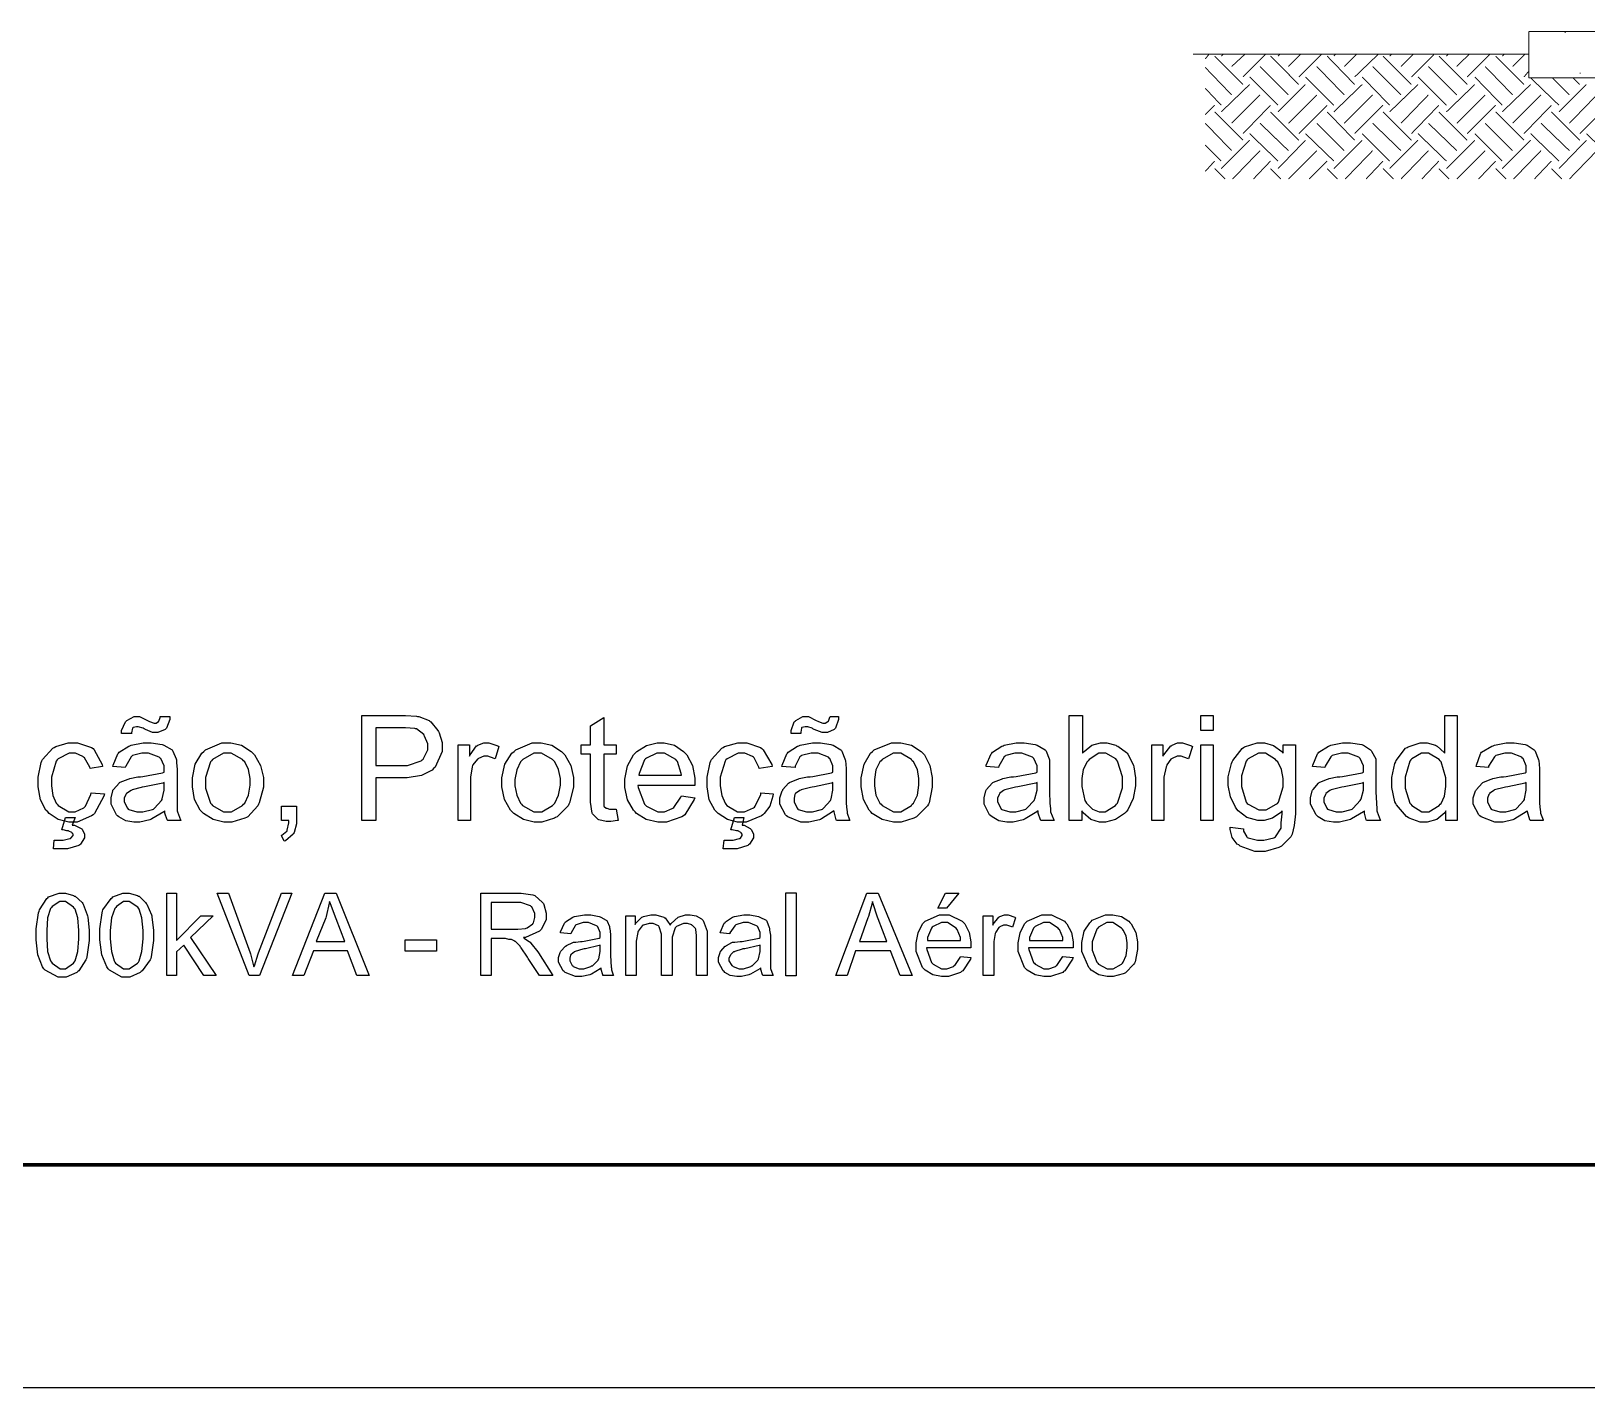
# Model space of a CAD drawing. Header units: metres. Extents: x -593 to 248, y 430 to 1024.
# Drawn here: x -365.3 to -295.5, y 429.6 to 490.4 of the extents above; entities that cross this region are included whole.
import ezdxf

# ---------------------------------------------------------------- set-up
doc = ezdxf.new("R2010")
doc.units = ezdxf.units.M
doc.header["$MEASUREMENT"] = 0
doc.layers.add('C00-00-00-BLACK', color=7, linetype='Continuous')
doc.layers.add('C95-49-00', color=34, linetype='Continuous')

msp = doc.modelspace()

# ---------------------------------------------------------------- linework, layer by layer
at = {"lineweight": 100}
msp.add_line((238.297, 439.566), (-572.703, 439.566), dxfattribs=at)
msp.add_line((248.297, 429.566), (-592.703, 429.566))
at = {"layer": 'C00-00-00-BLACK', "const_width": 0.0423}
for points in [[(-298.145, 490.394), (-285.678, 490.394)], [(-298.145, 490.394), (-298.145, 488.317)], [(-296.534, 490.352), (-296.491, 490.352)], [(-313.203, 489.379), (-298.145, 489.379)], [(-298.145, 488.317), (-285.678, 488.317)], [(-295.856, 488.528), (-295.813, 488.528)]]:
    msp.add_lwpolyline(points, dxfattribs=at)
at = {"layer": 'C00-00-00-BLACK'}
for points in [[(-361.236, 458.916), (-361.236, 459.055), (-361.055, 459.437), (-361.024, 459.469), (-360.992, 459.501), (-360.667, 459.681), (-360.558, 459.681), (-360.42, 459.681), (-360.07, 459.501), (-360.005, 459.469), (-359.974, 459.459), (-359.775, 459.382), (-359.709, 459.382), (-359.677, 459.382), (-359.582, 459.448), (-359.582, 459.469), (-359.562, 459.469), (-359.497, 459.629), (-359.497, 459.681), (-359.074, 459.681), (-359.074, 459.543), (-359.212, 459.159), (-359.243, 459.127), (-359.275, 459.095), (-359.601, 458.958), (-359.709, 458.958), (-359.837, 458.958), (-360.165, 459.095), (-360.217, 459.127), (-360.26, 459.149), (-360.483, 459.213), (-360.558, 459.213), (-360.558, 459.213), (-360.718, 459.181), (-360.727, 459.17), (-360.738, 459.149), (-360.781, 458.948), (-360.77, 458.916), (-361.236, 458.916)], [(-350.464, 455.016), (-350.464, 459.722), (-348.68, 459.722), (-348.501, 459.722), (-348.004, 459.692), (-347.961, 459.681), (-347.909, 459.671), (-347.443, 459.491), (-347.412, 459.469), (-347.369, 459.437), (-347.049, 459.054), (-347.027, 459), (-346.995, 458.948), (-346.857, 458.511), (-346.857, 458.365), (-346.857, 458.111), (-347.176, 457.411), (-347.239, 457.347), (-347.304, 457.274), (-347.782, 457.024), (-348.426, 456.924), (-348.639, 456.924), (-349.827, 456.924), (-349.827, 455.016), (-350.464, 455.016)], [(-339.055, 455.526), (-338.971, 455.016), (-339.003, 455.007), (-339.296, 454.974), (-339.394, 454.974), (-339.511, 454.974), (-339.839, 455.048), (-339.86, 455.058), (-339.891, 455.08), (-340.105, 455.292), (-340.116, 455.313), (-340.127, 455.346), (-340.201, 455.831), (-340.201, 455.992), (-340.201, 457.985), (-340.624, 457.985), (-340.624, 458.408), (-340.201, 458.408), (-340.201, 459.254), (-339.606, 459.638), (-339.606, 458.408), (-339.055, 458.408), (-339.055, 457.985), (-339.606, 457.985), (-339.606, 455.992), (-339.606, 455.908), (-339.606, 455.718), (-339.606, 455.653), (-339.596, 455.643), (-339.51, 455.569), (-339.479, 455.569), (-339.47, 455.559), (-339.35, 455.526), (-339.31, 455.526), (-339.247, 455.526), (-339.103, 455.526), (-339.055, 455.526)], [(-331.208, 458.916), (-331.208, 459.055), (-331.071, 459.437), (-331.039, 459.469), (-331.007, 459.501), (-330.682, 459.681), (-330.573, 459.681), (-330.435, 459.681), (-330.087, 459.501), (-330.022, 459.469), (-329.99, 459.459), (-329.792, 459.382), (-329.724, 459.382), (-329.683, 459.382), (-329.566, 459.459), (-329.555, 459.469), (-329.534, 459.469), (-329.48, 459.649), (-329.469, 459.681), (-329.089, 459.681), (-329.089, 459.543), (-329.227, 459.159), (-329.259, 459.127), (-329.29, 459.095), (-329.584, 458.958), (-329.682, 458.958), (-329.821, 458.958), (-330.182, 459.095), (-330.234, 459.127), (-330.266, 459.149), (-330.464, 459.213), (-330.53, 459.213), (-330.584, 459.213), (-330.733, 459.181), (-330.743, 459.17), (-330.754, 459.149), (-330.784, 458.975), (-330.784, 458.916), (-331.208, 458.916)], [(-318.187, 455.016), (-318.741, 455.016), (-318.741, 459.722), (-318.146, 459.722), (-318.146, 458.027), (-318.083, 458.113), (-317.728, 458.387), (-317.344, 458.492), (-317.214, 458.492), (-317.066, 458.492), (-316.662, 458.387), (-316.619, 458.365), (-316.567, 458.344), (-316.185, 458.059), (-316.153, 458.027), (-316.122, 457.986), (-315.879, 457.53), (-315.857, 457.476), (-315.847, 457.424), (-315.772, 456.922), (-315.772, 456.754), (-315.772, 456.565), (-315.874, 455.999), (-316.123, 455.485), (-316.196, 455.399), (-316.27, 455.325), (-316.678, 455.054), (-317.113, 454.931), (-317.256, 454.931), (-317.385, 454.931), (-317.77, 455.059), (-318.124, 455.357), (-318.187, 455.442), (-318.187, 455.016)], [(-312.846, 459.043), (-312.846, 459.722), (-312.295, 459.722), (-312.295, 459.043), (-312.846, 459.043)], [(-301.86, 455.016), (-301.86, 455.442), (-301.914, 455.357), (-302.268, 455.059), (-302.694, 454.931), (-302.836, 454.931), (-303.017, 454.931), (-303.504, 455.111), (-303.557, 455.143), (-303.62, 455.186), (-304.078, 455.716), (-304.109, 455.78), (-304.141, 455.854), (-304.279, 456.498), (-304.279, 456.711), (-304.279, 456.946), (-304.141, 457.571), (-304.109, 457.646), (-304.089, 457.709), (-303.663, 458.249), (-303.598, 458.281), (-303.546, 458.313), (-303.014, 458.492), (-302.836, 458.492), (-302.698, 458.492), (-302.326, 458.387), (-302.284, 458.365), (-302.252, 458.344), (-301.935, 458.059), (-301.903, 458.027), (-301.903, 459.722), (-301.352, 459.722), (-301.352, 455.016), (-301.86, 455.016)], [(-349.827, 457.476), (-348.639, 457.476), (-348.417, 457.476), (-347.792, 457.69), (-347.749, 457.731), (-347.708, 457.763), (-347.496, 458.184), (-347.496, 458.324), (-347.496, 458.45), (-347.644, 458.799), (-347.665, 458.831), (-347.687, 458.874), (-348.005, 459.117), (-348.047, 459.127), (-348.078, 459.138), (-348.5, 459.17), (-348.639, 459.17), (-349.827, 459.17), (-349.827, 457.476)], [(-362.593, 456.246), (-362.001, 456.204), (-362.023, 456.098), (-362.444, 455.324), (-362.508, 455.27), (-362.573, 455.218), (-363.226, 454.931), (-363.442, 454.931), (-363.601, 454.931), (-364.072, 455.054), (-364.48, 455.325), (-364.543, 455.399), (-364.619, 455.474), (-364.868, 455.945), (-364.969, 456.52), (-364.969, 456.711), (-364.969, 456.957), (-364.831, 457.615), (-364.8, 457.688), (-364.768, 457.752), (-364.31, 458.249), (-364.247, 458.281), (-364.184, 458.324), (-363.628, 458.492), (-363.442, 458.492), (-363.209, 458.492), (-362.573, 458.281), (-362.508, 458.238), (-362.455, 458.186), (-362.096, 457.519), (-362.085, 457.433), (-362.635, 457.347), (-362.646, 457.4), (-362.89, 457.826), (-362.931, 457.858), (-362.964, 457.89), (-363.29, 458.027), (-363.399, 458.027), (-363.58, 458.027), (-364.079, 457.785), (-364.12, 457.731), (-364.163, 457.679), (-364.374, 456.954), (-364.374, 456.711), (-364.374, 456.567), (-364.31, 456.13), (-364.163, 455.792), (-364.12, 455.738), (-364.079, 455.686), (-363.602, 455.399), (-363.442, 455.399), (-363.304, 455.399), (-362.921, 455.58), (-362.89, 455.612), (-362.848, 455.654), (-362.604, 456.182), (-362.593, 456.246)], [(-359.286, 455.442), (-359.34, 455.399), (-359.867, 455.08), (-359.92, 455.058), (-359.963, 455.037), (-360.409, 454.931), (-360.558, 454.931), (-360.681, 454.931), (-361.046, 455.001), (-361.353, 455.175), (-361.406, 455.227), (-361.459, 455.271), (-361.704, 455.749), (-361.704, 455.908), (-361.704, 456.025), (-361.627, 456.342), (-361.616, 456.374), (-361.596, 456.405), (-361.342, 456.691), (-361.32, 456.711), (-361.288, 456.733), (-360.929, 456.871), (-360.897, 456.881), (-360.865, 456.892), (-360.508, 456.966), (-360.388, 456.966), (-360.271, 456.988), (-359.392, 457.156), (-359.327, 457.177), (-359.327, 457.22), (-359.327, 457.315), (-359.327, 457.347), (-359.327, 457.464), (-359.465, 457.795), (-359.497, 457.815), (-359.539, 457.847), (-360.016, 458.027), (-360.175, 458.027), (-360.324, 458.027), (-360.738, 457.921), (-360.77, 457.899), (-360.802, 457.868), (-361.046, 457.446), (-361.067, 457.392), (-361.616, 457.433), (-361.607, 457.498), (-361.394, 457.996), (-361.363, 458.027), (-361.331, 458.07), (-360.908, 458.344), (-360.854, 458.365), (-360.802, 458.387), (-360.269, 458.492), (-360.089, 458.492), (-359.91, 458.492), (-359.413, 458.419), (-359.37, 458.408), (-359.329, 458.387), (-358.969, 458.176), (-358.947, 458.154), (-358.926, 458.122), (-358.787, 457.774), (-358.775, 457.731), (-358.775, 457.604), (-358.732, 457.316), (-358.732, 457.22), (-358.732, 456.458), (-358.732, 456.204), (-358.732, 455.634), (-358.732, 455.442), (-358.722, 455.399), (-358.586, 455.048), (-358.564, 455.016), (-359.159, 455.016), (-359.181, 455.048), (-359.286, 455.344), (-359.286, 455.442)], [(-358.055, 456.711), (-358.055, 456.919), (-357.929, 457.54), (-357.632, 458.038), (-357.547, 458.111), (-357.472, 458.175), (-356.732, 458.492), (-356.486, 458.492), (-356.327, 458.492), (-355.85, 458.387), (-355.415, 458.113), (-355.341, 458.027), (-355.268, 457.954), (-354.997, 457.486), (-354.875, 456.937), (-354.875, 456.754), (-354.875, 456.501), (-355.056, 455.802), (-355.087, 455.738), (-355.119, 455.675), (-355.573, 455.175), (-355.637, 455.143), (-355.7, 455.111), (-356.29, 454.931), (-356.486, 454.931), (-356.646, 454.931), (-357.122, 455.054), (-357.558, 455.325), (-357.632, 455.399), (-357.707, 455.474), (-357.956, 455.96), (-358.055, 456.524), (-358.055, 456.711)], [(-346.138, 455.016), (-346.138, 458.408), (-345.628, 458.408), (-345.628, 457.899), (-345.597, 457.964), (-345.311, 458.355), (-345.289, 458.365), (-345.257, 458.387), (-344.996, 458.492), (-344.908, 458.492), (-344.759, 458.492), (-344.366, 458.355), (-344.312, 458.324), (-344.485, 457.772), (-344.527, 457.795), (-344.812, 457.899), (-344.908, 457.899), (-344.993, 457.899), (-345.226, 457.795), (-345.247, 457.772), (-345.278, 457.763), (-345.49, 457.508), (-345.5, 457.476), (-345.511, 457.424), (-345.586, 456.954), (-345.586, 456.797), (-345.586, 455.016), (-346.138, 455.016)], [(-344.185, 456.711), (-344.185, 456.919), (-344.053, 457.54), (-343.731, 458.038), (-343.635, 458.111), (-343.562, 458.175), (-342.823, 458.492), (-342.575, 458.492), (-342.416, 458.492), (-341.941, 458.387), (-341.505, 458.113), (-341.429, 458.027), (-341.356, 457.954), (-341.086, 457.486), (-340.963, 456.937), (-340.963, 456.754), (-340.963, 456.501), (-341.143, 455.802), (-341.174, 455.738), (-341.206, 455.675), (-341.706, 455.175), (-341.77, 455.143), (-341.824, 455.111), (-342.387, 454.931), (-342.575, 454.931), (-342.734, 454.931), (-343.212, 455.054), (-343.647, 455.325), (-343.72, 455.399), (-343.794, 455.474), (-344.064, 455.96), (-344.185, 456.524), (-344.185, 456.711)], [(-336.129, 456.119), (-335.537, 456.035), (-335.559, 455.951), (-335.98, 455.271), (-336.044, 455.227), (-336.109, 455.175), (-336.794, 454.931), (-337.021, 454.931), (-337.193, 454.931), (-337.71, 455.054), (-338.145, 455.325), (-338.209, 455.399), (-338.283, 455.474), (-338.553, 455.94), (-338.675, 456.488), (-338.675, 456.67), (-338.675, 456.868), (-338.553, 457.461), (-338.283, 457.954), (-338.209, 458.027), (-338.135, 458.102), (-337.699, 458.372), (-337.224, 458.492), (-337.064, 458.492), (-336.911, 458.492), (-336.448, 458.387), (-336.034, 458.113), (-335.96, 458.027), (-335.887, 457.954), (-335.638, 457.482), (-335.537, 456.904), (-335.537, 456.711), (-335.537, 456.711), (-335.537, 456.616), (-335.537, 456.585), (-338.079, 456.585), (-338.07, 456.489), (-337.794, 455.749), (-337.74, 455.696), (-337.699, 455.654), (-337.191, 455.399), (-337.021, 455.399), (-336.894, 455.399), (-336.541, 455.548), (-336.51, 455.569), (-336.468, 455.601), (-336.152, 456.055), (-336.129, 456.119)], [(-332.566, 456.246), (-332.015, 456.204), (-332.026, 456.098), (-332.169, 455.659), (-332.417, 455.324), (-332.48, 455.27), (-332.544, 455.218), (-333.23, 454.931), (-333.457, 454.931), (-333.612, 454.931), (-334.072, 455.054), (-334.485, 455.325), (-334.56, 455.399), (-334.634, 455.474), (-334.884, 455.945), (-334.983, 456.52), (-334.983, 456.711), (-334.983, 456.957), (-334.846, 457.615), (-334.815, 457.688), (-334.783, 457.752), (-334.326, 458.249), (-334.261, 458.281), (-334.198, 458.324), (-333.61, 458.492), (-333.415, 458.492), (-333.193, 458.492), (-332.586, 458.281), (-332.523, 458.238), (-332.471, 458.186), (-332.079, 457.519), (-332.057, 457.433), (-332.65, 457.347), (-332.661, 457.4), (-332.875, 457.826), (-332.906, 457.858), (-332.938, 457.89), (-333.296, 458.027), (-333.415, 458.027), (-333.595, 458.027), (-334.081, 457.785), (-334.134, 457.731), (-334.177, 457.679), (-334.39, 456.954), (-334.39, 456.711), (-334.39, 456.567), (-334.327, 456.13), (-334.177, 455.792), (-334.134, 455.738), (-334.093, 455.686), (-333.617, 455.399), (-333.457, 455.399), (-333.309, 455.399), (-332.905, 455.58), (-332.862, 455.612), (-332.831, 455.654), (-332.577, 456.182), (-332.566, 456.246)], [(-329.3, 455.442), (-329.354, 455.399), (-329.851, 455.08), (-329.892, 455.058), (-329.946, 455.037), (-330.418, 454.931), (-330.573, 454.931), (-330.785, 454.931), (-331.367, 455.175), (-331.419, 455.227), (-331.473, 455.271), (-331.718, 455.749), (-331.718, 455.908), (-331.718, 456.025), (-331.613, 456.342), (-331.592, 456.374), (-331.582, 456.405), (-331.324, 456.691), (-331.292, 456.711), (-331.261, 456.733), (-330.912, 456.871), (-330.869, 456.881), (-330.849, 456.892), (-330.484, 456.966), (-330.361, 456.966), (-330.244, 456.988), (-329.396, 457.156), (-329.343, 457.177), (-329.343, 457.22), (-329.343, 457.315), (-329.343, 457.347), (-329.343, 457.464), (-329.48, 457.795), (-329.512, 457.815), (-329.544, 457.847), (-329.998, 458.027), (-330.15, 458.027), (-330.309, 458.027), (-330.743, 457.921), (-330.784, 457.899), (-330.817, 457.868), (-331.029, 457.446), (-331.039, 457.392), (-331.634, 457.433), (-331.613, 457.498), (-331.4, 457.996), (-331.378, 458.027), (-331.346, 458.07), (-330.923, 458.344), (-330.869, 458.365), (-330.806, 458.387), (-330.251, 458.492), (-330.065, 458.492), (-329.895, 458.492), (-329.428, 458.419), (-329.385, 458.408), (-329.333, 458.387), (-328.984, 458.176), (-328.962, 458.154), (-328.942, 458.122), (-328.804, 457.774), (-328.793, 457.731), (-328.783, 457.71), (-328.75, 457.342), (-328.75, 457.22), (-328.75, 456.458), (-328.75, 456.292), (-328.746, 455.792), (-328.718, 455.474), (-328.707, 455.442), (-328.707, 455.336), (-328.602, 455.048), (-328.581, 455.016), (-329.173, 455.016), (-329.195, 455.048), (-329.29, 455.399), (-329.3, 455.442)], [(-328.071, 456.711), (-328.071, 456.919), (-327.944, 457.54), (-327.648, 458.038), (-327.562, 458.111), (-327.489, 458.175), (-326.716, 458.492), (-326.458, 458.492), (-326.3, 458.492), (-325.823, 458.387), (-325.388, 458.113), (-325.313, 458.027), (-325.24, 457.954), (-324.991, 457.486), (-324.89, 456.937), (-324.89, 456.754), (-324.89, 456.501), (-325.028, 455.802), (-325.06, 455.738), (-325.102, 455.675), (-325.589, 455.175), (-325.652, 455.143), (-325.717, 455.111), (-326.274, 454.931), (-326.458, 454.931), (-326.628, 454.931), (-327.132, 455.054), (-327.573, 455.325), (-327.646, 455.399), (-327.721, 455.474), (-327.97, 455.96), (-328.071, 456.524), (-328.071, 456.711)], [(-320.14, 455.442), (-320.194, 455.399), (-320.723, 455.08), (-320.775, 455.058), (-320.818, 455.037), (-321.264, 454.931), (-321.413, 454.931), (-321.536, 454.931), (-321.901, 455.001), (-322.207, 455.175), (-322.26, 455.227), (-322.313, 455.271), (-322.556, 455.749), (-322.556, 455.908), (-322.556, 456.025), (-322.483, 456.342), (-322.472, 456.374), (-322.451, 456.405), (-322.207, 456.691), (-322.175, 456.711), (-322.144, 456.733), (-321.784, 456.871), (-321.752, 456.881), (-321.721, 456.892), (-321.361, 456.966), (-321.241, 456.966), (-321.125, 456.988), (-320.246, 457.156), (-320.183, 457.177), (-320.183, 457.22), (-320.183, 457.315), (-320.183, 457.347), (-320.183, 457.464), (-320.332, 457.795), (-320.352, 457.815), (-320.395, 457.847), (-320.87, 458.027), (-321.029, 458.027), (-321.178, 458.027), (-321.592, 457.921), (-321.624, 457.899), (-321.657, 457.868), (-321.9, 457.446), (-321.921, 457.392), (-322.472, 457.433), (-322.462, 457.498), (-322.25, 457.996), (-322.217, 458.027), (-322.185, 458.07), (-321.763, 458.344), (-321.71, 458.365), (-321.657, 458.387), (-321.124, 458.492), (-320.945, 458.492), (-320.766, 458.492), (-320.268, 458.419), (-320.225, 458.408), (-320.184, 458.387), (-319.831, 458.176), (-319.8, 458.154), (-319.779, 458.122), (-319.641, 457.774), (-319.63, 457.731), (-319.63, 457.604), (-319.63, 457.316), (-319.63, 457.22), (-319.63, 456.458), (-319.63, 456.292), (-319.609, 455.792), (-319.587, 455.53), (-319.587, 455.442), (-319.578, 455.399), (-319.44, 455.048), (-319.418, 455.016), (-320.013, 455.016), (-320.035, 455.048), (-320.14, 455.344), (-320.14, 455.442)], [(-315.049, 455.016), (-315.049, 458.408), (-314.543, 458.408), (-314.543, 457.899), (-314.511, 457.964), (-314.191, 458.355), (-314.158, 458.365), (-314.137, 458.387), (-313.899, 458.492), (-313.819, 458.492), (-313.672, 458.492), (-313.269, 458.355), (-313.226, 458.324), (-313.396, 457.772), (-313.439, 457.795), (-313.724, 457.899), (-313.819, 457.899), (-313.904, 457.899), (-314.137, 457.795), (-314.158, 457.772), (-314.191, 457.763), (-314.363, 457.508), (-314.373, 457.476), (-314.395, 457.424), (-314.5, 456.954), (-314.5, 456.797), (-314.5, 455.016), (-315.049, 455.016)], [(-312.846, 455.016), (-312.846, 458.408), (-312.295, 458.408), (-312.295, 455.016), (-312.846, 455.016)], [(-311.532, 454.72), (-310.936, 454.635), (-310.936, 454.54), (-310.789, 454.276), (-310.767, 454.254), (-310.725, 454.234), (-310.312, 454.126), (-310.174, 454.126), (-310.016, 454.126), (-309.579, 454.234), (-309.536, 454.254), (-309.504, 454.286), (-309.251, 454.668), (-309.24, 454.72), (-309.24, 454.901), (-309.197, 455.307), (-309.197, 455.442), (-309.26, 455.368), (-309.631, 455.118), (-310.007, 455.016), (-310.131, 455.016), (-310.294, 455.016), (-310.778, 455.143), (-311.169, 455.441), (-311.232, 455.526), (-311.297, 455.612), (-311.52, 456.077), (-311.616, 456.586), (-311.616, 456.754), (-311.616, 456.977), (-311.478, 457.571), (-311.446, 457.646), (-311.414, 457.709), (-310.99, 458.24), (-310.936, 458.281), (-310.884, 458.313), (-310.32, 458.492), (-310.131, 458.492), (-309.998, 458.492), (-309.595, 458.372), (-309.219, 458.102), (-309.154, 458.027), (-309.154, 458.408), (-308.605, 458.408), (-308.605, 455.484), (-308.605, 455.309), (-308.658, 454.783), (-308.753, 454.392), (-308.774, 454.338), (-308.806, 454.286), (-309.23, 453.863), (-309.283, 453.83), (-309.346, 453.798), (-309.967, 453.619), (-310.174, 453.619), (-310.418, 453.619), (-311.084, 453.863), (-311.147, 453.915), (-311.212, 453.958), (-311.436, 454.254), (-311.532, 454.604), (-311.532, 454.72)], [(-305.506, 455.442), (-305.56, 455.399), (-306.09, 455.08), (-306.142, 455.058), (-306.196, 455.037), (-306.634, 454.931), (-306.779, 454.931), (-306.905, 454.931), (-307.283, 455.001), (-307.585, 455.175), (-307.626, 455.227), (-307.68, 455.271), (-307.925, 455.749), (-307.925, 455.908), (-307.925, 456.025), (-307.859, 456.342), (-307.837, 456.374), (-307.816, 456.405), (-307.572, 456.691), (-307.541, 456.711), (-307.509, 456.733), (-307.16, 456.871), (-307.118, 456.881), (-307.086, 456.892), (-306.729, 456.966), (-306.609, 456.966), (-306.493, 456.988), (-305.613, 457.156), (-305.548, 457.177), (-305.548, 457.22), (-305.548, 457.315), (-305.548, 457.347), (-305.548, 457.464), (-305.697, 457.795), (-305.717, 457.815), (-305.76, 457.847), (-306.237, 458.027), (-306.395, 458.027), (-306.544, 458.027), (-306.959, 457.921), (-306.991, 457.899), (-307.022, 457.868), (-307.266, 457.446), (-307.287, 457.392), (-307.837, 457.433), (-307.827, 457.498), (-307.615, 457.996), (-307.583, 458.027), (-307.552, 458.07), (-307.129, 458.344), (-307.075, 458.365), (-307.022, 458.387), (-306.489, 458.492), (-306.31, 458.492), (-306.131, 458.492), (-305.633, 458.419), (-305.591, 458.408), (-305.55, 458.387), (-305.232, 458.176), (-305.211, 458.154), (-305.19, 458.122), (-305.006, 457.774), (-304.995, 457.731), (-304.995, 457.604), (-304.995, 457.316), (-304.995, 457.22), (-304.995, 456.458), (-304.995, 456.292), (-304.975, 455.792), (-304.953, 455.53), (-304.953, 455.442), (-304.943, 455.399), (-304.807, 455.048), (-304.785, 455.016), (-305.421, 455.016), (-305.432, 455.048), (-305.506, 455.344), (-305.506, 455.442)], [(-298.211, 455.442), (-298.265, 455.399), (-298.765, 455.08), (-298.807, 455.058), (-298.861, 455.037), (-299.297, 454.931), (-299.442, 454.931), (-299.665, 454.931), (-300.281, 455.175), (-300.333, 455.227), (-300.376, 455.271), (-300.63, 455.749), (-300.63, 455.908), (-300.63, 456.025), (-300.525, 456.342), (-300.503, 456.374), (-300.482, 456.405), (-300.238, 456.691), (-300.207, 456.711), (-300.175, 456.733), (-299.826, 456.871), (-299.784, 456.881), (-299.761, 456.892), (-299.395, 456.966), (-299.273, 456.966), (-299.156, 456.988), (-298.308, 457.156), (-298.254, 457.177), (-298.254, 457.22), (-298.254, 457.315), (-298.254, 457.347), (-298.254, 457.464), (-298.394, 457.795), (-298.426, 457.815), (-298.458, 457.847), (-298.911, 458.027), (-299.062, 458.027), (-299.21, 458.027), (-299.623, 457.921), (-299.654, 457.899), (-299.687, 457.868), (-299.944, 457.446), (-299.953, 457.392), (-300.503, 457.433), (-300.493, 457.498), (-300.313, 457.996), (-300.291, 458.027), (-300.259, 458.07), (-299.803, 458.344), (-299.738, 458.365), (-299.686, 458.387), (-299.154, 458.492), (-298.976, 458.492), (-298.796, 458.492), (-298.308, 458.419), (-298.254, 458.408), (-298.213, 458.387), (-297.896, 458.176), (-297.874, 458.154), (-297.853, 458.122), (-297.715, 457.774), (-297.704, 457.731), (-297.695, 457.71), (-297.661, 457.342), (-297.661, 457.22), (-297.661, 456.458), (-297.661, 456.292), (-297.657, 455.792), (-297.63, 455.474), (-297.619, 455.442), (-297.619, 455.336), (-297.503, 455.048), (-297.492, 455.016), (-298.084, 455.016), (-298.096, 455.048), (-298.202, 455.399), (-298.211, 455.442)], [(-357.463, 456.711), (-357.463, 456.469), (-357.249, 455.792), (-357.206, 455.738), (-357.154, 455.686), (-356.654, 455.399), (-356.486, 455.399), (-356.305, 455.399), (-355.808, 455.686), (-355.764, 455.738), (-355.711, 455.792), (-355.538, 456.152), (-355.468, 456.604), (-355.468, 456.754), (-355.468, 456.892), (-355.538, 457.301), (-355.711, 457.636), (-355.764, 457.688), (-355.808, 457.742), (-356.316, 458.027), (-356.486, 458.027), (-356.666, 458.027), (-357.154, 457.742), (-357.206, 457.688), (-357.249, 457.636), (-357.463, 456.943), (-357.463, 456.711)], [(-343.593, 456.711), (-343.593, 456.571), (-343.509, 456.146), (-343.339, 455.792), (-343.297, 455.738), (-343.255, 455.686), (-342.745, 455.399), (-342.575, 455.399), (-342.395, 455.399), (-341.909, 455.686), (-341.855, 455.738), (-341.814, 455.792), (-341.644, 456.152), (-341.559, 456.604), (-341.559, 456.754), (-341.559, 456.892), (-341.644, 457.301), (-341.814, 457.636), (-341.855, 457.688), (-341.909, 457.742), (-342.409, 458.027), (-342.575, 458.027), (-342.755, 458.027), (-343.244, 457.742), (-343.297, 457.688), (-343.339, 457.636), (-343.509, 457.28), (-343.593, 456.855), (-343.593, 456.711)], [(-338.036, 457.05), (-336.129, 457.05), (-336.14, 457.125), (-336.309, 457.657), (-336.34, 457.688), (-336.383, 457.742), (-336.894, 458.027), (-337.064, 458.027), (-337.233, 458.027), (-337.699, 457.815), (-337.74, 457.772), (-337.783, 457.731), (-338.027, 457.125), (-338.036, 457.05)], [(-327.477, 456.711), (-327.477, 456.571), (-327.409, 456.146), (-327.234, 455.792), (-327.18, 455.738), (-327.138, 455.686), (-326.629, 455.399), (-326.458, 455.399), (-326.29, 455.399), (-325.824, 455.686), (-325.782, 455.738), (-325.728, 455.792), (-325.552, 456.152), (-325.483, 456.604), (-325.483, 456.754), (-325.483, 456.892), (-325.552, 457.301), (-325.728, 457.636), (-325.782, 457.688), (-325.824, 457.742), (-326.3, 458.027), (-326.458, 458.027), (-326.639, 458.027), (-327.138, 457.742), (-327.18, 457.688), (-327.234, 457.636), (-327.409, 457.28), (-327.477, 456.855), (-327.477, 456.711)], [(-318.187, 456.754), (-318.187, 456.532), (-318.051, 455.908), (-318.018, 455.865), (-317.976, 455.792), (-317.706, 455.522), (-317.4, 455.399), (-317.298, 455.399), (-317.129, 455.399), (-316.673, 455.686), (-316.619, 455.738), (-316.578, 455.792), (-316.364, 456.483), (-316.364, 456.711), (-316.364, 456.966), (-316.578, 457.679), (-316.619, 457.731), (-316.662, 457.785), (-317.108, 458.027), (-317.256, 458.027), (-317.416, 458.027), (-317.85, 457.742), (-317.891, 457.688), (-317.945, 457.636), (-318.12, 457.301), (-318.187, 456.892), (-318.187, 456.754)], [(-311.02, 456.797), (-311.02, 456.543), (-310.809, 455.834), (-310.767, 455.78), (-310.725, 455.738), (-310.249, 455.484), (-310.089, 455.484), (-309.919, 455.484), (-309.463, 455.738), (-309.409, 455.78), (-309.368, 455.834), (-309.154, 456.524), (-309.154, 456.754), (-309.154, 456.892), (-309.224, 457.301), (-309.398, 457.636), (-309.451, 457.688), (-309.493, 457.742), (-309.94, 458.027), (-310.089, 458.027), (-310.258, 458.027), (-310.725, 457.774), (-310.767, 457.731), (-310.809, 457.679), (-311.02, 457.017), (-311.02, 456.797)], [(-303.683, 456.711), (-303.683, 456.469), (-303.473, 455.792), (-303.43, 455.738), (-303.389, 455.686), (-302.944, 455.399), (-302.795, 455.399), (-302.625, 455.399), (-302.157, 455.686), (-302.114, 455.738), (-302.073, 455.781), (-301.924, 456.109), (-301.86, 456.531), (-301.86, 456.67), (-301.86, 456.925), (-302.073, 457.636), (-302.114, 457.688), (-302.168, 457.742), (-302.639, 458.027), (-302.795, 458.027), (-302.954, 458.027), (-303.389, 457.774), (-303.43, 457.731), (-303.473, 457.679), (-303.683, 456.954), (-303.683, 456.711)], [(-359.327, 456.711), (-359.381, 456.691), (-360.198, 456.523), (-360.304, 456.501), (-360.358, 456.491), (-360.749, 456.385), (-360.77, 456.374), (-360.802, 456.364), (-361.014, 456.226), (-361.024, 456.204), (-361.035, 456.184), (-361.109, 456.009), (-361.109, 455.949), (-361.109, 455.845), (-360.962, 455.558), (-360.94, 455.526), (-360.908, 455.506), (-360.551, 455.399), (-360.431, 455.399), (-360.273, 455.399), (-359.847, 455.506), (-359.793, 455.526), (-359.752, 455.558), (-359.435, 455.908), (-359.413, 455.949), (-359.403, 455.982), (-359.327, 456.371), (-359.327, 456.501), (-359.327, 456.711)], [(-329.343, 456.711), (-329.396, 456.691), (-330.171, 456.523), (-330.277, 456.501), (-330.34, 456.491), (-330.763, 456.385), (-330.784, 456.374), (-330.817, 456.364), (-331.018, 456.226), (-331.039, 456.204), (-331.05, 456.184), (-331.08, 456.009), (-331.08, 455.949), (-331.08, 455.845), (-330.944, 455.558), (-330.912, 455.526), (-330.891, 455.506), (-330.526, 455.399), (-330.404, 455.399), (-330.255, 455.399), (-329.851, 455.506), (-329.808, 455.526), (-329.767, 455.558), (-329.449, 455.908), (-329.427, 455.949), (-329.417, 455.982), (-329.343, 456.371), (-329.343, 456.501), (-329.343, 456.711)], [(-320.183, 456.711), (-320.236, 456.691), (-321.051, 456.523), (-321.157, 456.501), (-321.211, 456.491), (-321.635, 456.385), (-321.667, 456.374), (-321.689, 456.364), (-321.869, 456.226), (-321.879, 456.204), (-321.89, 456.184), (-321.963, 456.009), (-321.963, 455.949), (-321.963, 455.845), (-321.816, 455.558), (-321.794, 455.526), (-321.762, 455.506), (-321.404, 455.399), (-321.284, 455.399), (-321.136, 455.399), (-320.734, 455.506), (-320.691, 455.526), (-320.639, 455.558), (-320.321, 455.908), (-320.309, 455.949), (-320.289, 455.982), (-320.183, 456.371), (-320.183, 456.501), (-320.183, 456.711)], [(-305.548, 456.711), (-305.602, 456.691), (-306.419, 456.523), (-306.525, 456.501), (-306.579, 456.491), (-307.002, 456.385), (-307.034, 456.374), (-307.056, 456.364), (-307.235, 456.226), (-307.244, 456.204), (-307.255, 456.184), (-307.33, 456.009), (-307.33, 455.949), (-307.33, 455.845), (-307.192, 455.558), (-307.16, 455.526), (-307.129, 455.506), (-306.772, 455.399), (-306.652, 455.399), (-306.503, 455.399), (-306.099, 455.506), (-306.056, 455.526), (-306.015, 455.558), (-305.698, 455.908), (-305.676, 455.949), (-305.655, 455.982), (-305.548, 456.371), (-305.548, 456.501), (-305.548, 456.711)], [(-298.254, 456.711), (-298.308, 456.691), (-299.083, 456.523), (-299.188, 456.501), (-299.252, 456.491), (-299.675, 456.385), (-299.696, 456.374), (-299.717, 456.364), (-299.901, 456.226), (-299.91, 456.204), (-299.933, 456.184), (-299.994, 456.009), (-299.994, 455.949), (-299.994, 455.845), (-299.858, 455.558), (-299.826, 455.526), (-299.795, 455.506), (-299.435, 455.399), (-299.315, 455.399), (-299.168, 455.399), (-298.765, 455.506), (-298.723, 455.526), (-298.681, 455.558), (-298.36, 455.908), (-298.338, 455.949), (-298.329, 455.982), (-298.254, 456.371), (-298.254, 456.501), (-298.254, 456.711)], [(-354.067, 455.016), (-354.067, 455.653), (-353.391, 455.653), (-353.391, 455.016), (-353.391, 454.869), (-353.497, 454.467), (-353.517, 454.424), (-353.54, 454.392), (-353.888, 454.107), (-353.94, 454.085), (-354.067, 454.338), (-354.047, 454.349), (-353.825, 454.53), (-353.814, 454.551), (-353.804, 454.582), (-353.73, 454.909), (-353.73, 455.016), (-354.067, 455.016)], [(-363.908, 454.592), (-363.738, 455.143), (-363.315, 455.143), (-363.442, 454.804), (-363.336, 454.804), (-363.038, 454.657), (-363.016, 454.635), (-362.996, 454.614), (-362.89, 454.407), (-362.89, 454.338), (-362.89, 454.234), (-363.069, 453.947), (-363.1, 453.915), (-363.144, 453.884), (-363.653, 453.746), (-363.822, 453.746), (-363.94, 453.746), (-364.201, 453.746), (-364.288, 453.746), (-364.247, 454.126), (-364.174, 454.126), (-364.007, 454.126), (-363.95, 454.126), (-363.845, 454.126), (-363.548, 454.202), (-363.526, 454.212), (-363.506, 454.223), (-363.399, 454.343), (-363.399, 454.381), (-363.399, 454.403), (-363.442, 454.45), (-363.442, 454.465), (-363.453, 454.476), (-363.591, 454.541), (-363.611, 454.551), (-363.686, 454.551), (-363.853, 454.592), (-363.908, 454.592)], [(-333.923, 454.592), (-333.754, 455.143), (-333.329, 455.143), (-333.415, 454.804), (-333.319, 454.804), (-333.055, 454.657), (-333.033, 454.635), (-333.012, 454.614), (-332.906, 454.407), (-332.906, 454.338), (-332.906, 454.234), (-333.077, 453.947), (-333.118, 453.915), (-333.161, 453.884), (-333.637, 453.746), (-333.795, 453.746), (-333.912, 453.746), (-334.174, 453.746), (-334.261, 453.746), (-334.219, 454.126), (-334.146, 454.126), (-333.98, 454.126), (-333.923, 454.126), (-333.817, 454.126), (-333.521, 454.202), (-333.499, 454.212), (-333.489, 454.223), (-333.415, 454.343), (-333.415, 454.381), (-333.415, 454.403), (-333.448, 454.456), (-333.457, 454.465), (-333.468, 454.476), (-333.575, 454.541), (-333.584, 454.551), (-333.669, 454.551), (-333.86, 454.592), (-333.923, 454.592)], [(-365.053, 449.889), (-365.053, 450.153), (-364.948, 450.874), (-364.926, 450.947), (-364.905, 451.01), (-364.587, 451.511), (-364.543, 451.542), (-364.502, 451.585), (-364.025, 451.753), (-363.865, 451.753), (-363.738, 451.753), (-363.39, 451.648), (-363.358, 451.626), (-363.317, 451.617), (-362.996, 451.33), (-362.974, 451.287), (-362.953, 451.256), (-362.774, 450.789), (-362.763, 450.735), (-362.742, 450.682), (-362.677, 450.087), (-362.677, 449.889), (-362.677, 449.624), (-362.783, 448.891), (-362.804, 448.828), (-362.826, 448.764), (-363.146, 448.267), (-363.188, 448.235), (-363.231, 448.194), (-363.707, 447.98), (-363.865, 447.98), (-364.079, 447.98), (-364.662, 448.298), (-364.715, 448.362), (-364.779, 448.447), (-364.98, 448.982), (-365.053, 449.663), (-365.053, 449.889)], [(-364.587, 449.889), (-364.587, 449.7), (-364.545, 449.131), (-364.416, 448.712), (-364.374, 448.658), (-364.342, 448.617), (-363.985, 448.362), (-363.865, 448.362), (-363.738, 448.362), (-363.39, 448.617), (-363.358, 448.658), (-363.317, 448.712), (-363.188, 449.131), (-363.146, 449.7), (-363.146, 449.889), (-363.146, 450.077), (-363.188, 450.641), (-363.317, 451.032), (-363.358, 451.074), (-363.39, 451.128), (-363.747, 451.373), (-363.865, 451.373), (-363.993, 451.373), (-364.342, 451.159), (-364.374, 451.117), (-364.416, 451.064), (-364.545, 450.645), (-364.587, 450.079), (-364.587, 449.889)], [(-362.212, 449.889), (-362.212, 450.153), (-362.107, 450.874), (-362.085, 450.947), (-362.064, 451.01), (-361.703, 451.511), (-361.659, 451.542), (-361.618, 451.585), (-361.172, 451.753), (-361.024, 451.753), (-360.887, 451.753), (-360.517, 451.648), (-360.474, 451.626), (-360.442, 451.617), (-360.154, 451.33), (-360.132, 451.287), (-360.1, 451.256), (-359.89, 450.789), (-359.878, 450.735), (-359.869, 450.682), (-359.793, 450.087), (-359.793, 449.889), (-359.793, 449.624), (-359.899, 448.891), (-359.92, 448.828), (-359.942, 448.764), (-360.304, 448.267), (-360.347, 448.235), (-360.39, 448.194), (-360.865, 447.98), (-361.024, 447.98), (-361.226, 447.98), (-361.777, 448.298), (-361.831, 448.362), (-361.894, 448.447), (-362.116, 448.982), (-362.212, 449.663), (-362.212, 449.889)], [(-361.746, 449.889), (-361.746, 449.7), (-361.686, 449.131), (-361.564, 448.712), (-361.532, 448.658), (-361.5, 448.617), (-361.143, 448.362), (-361.024, 448.362), (-360.887, 448.362), (-360.517, 448.617), (-360.474, 448.658), (-360.442, 448.712), (-360.321, 449.131), (-360.261, 449.7), (-360.261, 449.889), (-360.261, 450.077), (-360.321, 450.641), (-360.442, 451.032), (-360.474, 451.074), (-360.506, 451.128), (-360.894, 451.373), (-361.024, 451.373), (-361.141, 451.373), (-361.458, 451.159), (-361.489, 451.117), (-361.532, 451.064), (-361.682, 450.645), (-361.746, 450.079), (-361.746, 449.889)], [(-359.201, 448.066), (-359.201, 451.753), (-358.775, 451.753), (-358.775, 449.634), (-357.674, 450.735), (-357.121, 450.735), (-358.14, 449.761), (-356.994, 448.066), (-357.547, 448.066), (-358.436, 449.423), (-358.775, 449.124), (-358.775, 448.066), (-359.201, 448.066)], [(-355.51, 448.066), (-356.952, 451.753), (-356.444, 451.753), (-355.468, 449.081), (-355.447, 449.029), (-355.309, 448.5), (-355.298, 448.446), (-355.277, 448.5), (-355.109, 449.029), (-355.087, 449.081), (-354.067, 451.753), (-353.603, 451.753), (-355.044, 448.066), (-355.51, 448.066)], [(-353.56, 448.066), (-352.117, 451.753), (-351.607, 451.753), (-350.123, 448.066), (-350.676, 448.066), (-351.099, 449.165), (-352.626, 449.165), (-353.052, 448.066), (-353.56, 448.066)], [(-352.499, 449.592), (-351.226, 449.592), (-351.607, 450.608), (-351.641, 450.682), (-351.886, 451.319), (-351.907, 451.373), (-351.918, 451.309), (-352.056, 450.714), (-352.076, 450.651), (-352.499, 449.592)], [(-345.12, 448.066), (-345.12, 451.753), (-343.509, 451.753), (-343.319, 451.753), (-342.787, 451.68), (-342.744, 451.669), (-342.703, 451.648), (-342.353, 451.33), (-342.321, 451.287), (-342.3, 451.245), (-342.193, 450.863), (-342.193, 450.735), (-342.193, 450.576), (-342.406, 450.142), (-342.448, 450.1), (-342.49, 450.047), (-343.127, 449.772), (-343.212, 449.761), (-343.181, 449.74), (-342.936, 449.572), (-342.914, 449.55), (-342.882, 449.518), (-342.563, 449.125), (-342.532, 449.081), (-341.897, 448.066), (-342.49, 448.066), (-343, 448.828), (-343.032, 448.881), (-343.319, 449.306), (-343.339, 449.337), (-343.361, 449.369), (-343.572, 449.583), (-343.593, 449.592), (-343.604, 449.603), (-343.755, 449.676), (-343.805, 449.676), (-343.869, 449.676), (-344.012, 449.719), (-344.059, 449.719), (-344.654, 449.719), (-344.654, 448.066), (-345.12, 448.066)], [(-344.654, 450.142), (-343.593, 450.142), (-343.466, 450.142), (-343.118, 450.175), (-343.086, 450.185), (-343.054, 450.196), (-342.798, 450.375), (-342.787, 450.396), (-342.766, 450.428), (-342.701, 450.659), (-342.701, 450.735), (-342.701, 450.841), (-342.839, 451.137), (-342.871, 451.158), (-342.904, 451.191), (-343.326, 451.33), (-343.466, 451.33), (-344.654, 451.33), (-344.654, 450.142)], [(-331.454, 451.77), (-330.988, 451.77), (-330.988, 448.043), (-331.454, 448.043), (-331.454, 451.77)], [(-329.216, 448.066), (-327.816, 451.753), (-327.309, 451.753), (-325.782, 448.066), (-326.332, 448.066), (-326.755, 449.165), (-328.324, 449.165), (-328.707, 448.066), (-329.216, 448.066)], [(-328.155, 449.592), (-326.924, 449.592), (-327.309, 450.608), (-327.34, 450.682), (-327.553, 451.319), (-327.562, 451.373), (-327.573, 451.309), (-327.752, 450.714), (-327.773, 450.651), (-328.155, 449.592)], [(-324.635, 451.074), (-324.298, 451.753), (-323.702, 451.753), (-324.252, 451.074), (-324.635, 451.074)], [(-339.733, 448.405), (-339.776, 448.363), (-340.17, 448.118), (-340.201, 448.107), (-340.244, 448.086), (-340.593, 448.023), (-340.709, 448.023), (-340.878, 448.023), (-341.345, 448.194), (-341.386, 448.235), (-341.431, 448.267), (-341.643, 448.655), (-341.643, 448.785), (-341.643, 448.87), (-341.57, 449.092), (-341.559, 449.124), (-341.537, 449.157), (-341.323, 449.371), (-341.301, 449.38), (-341.281, 449.402), (-340.995, 449.54), (-340.963, 449.55), (-340.869, 449.55), (-340.653, 449.592), (-340.582, 449.592), (-340.487, 449.603), (-339.818, 449.74), (-339.776, 449.761), (-339.776, 449.794), (-339.776, 449.865), (-339.776, 449.889), (-339.776, 449.984), (-339.882, 450.248), (-339.902, 450.269), (-339.934, 450.291), (-340.294, 450.439), (-340.412, 450.439), (-340.53, 450.439), (-340.857, 450.334), (-340.878, 450.312), (-340.9, 450.291), (-341.081, 449.973), (-341.09, 449.93), (-341.559, 449.973), (-341.548, 450.015), (-341.366, 450.407), (-341.344, 450.439), (-341.323, 450.47), (-341.006, 450.682), (-340.963, 450.692), (-340.922, 450.714), (-340.477, 450.778), (-340.328, 450.778), (-340.191, 450.778), (-339.818, 450.714), (-339.776, 450.692), (-339.744, 450.682), (-339.502, 450.545), (-339.479, 450.523), (-339.459, 450.502), (-339.351, 450.265), (-339.351, 450.185), (-339.342, 450.175), (-339.31, 449.897), (-339.31, 449.803), (-339.31, 449.165), (-339.31, 448.975), (-339.278, 448.427), (-339.267, 448.405), (-339.267, 448.32), (-339.194, 448.088), (-339.183, 448.066), (-339.648, 448.066), (-339.659, 448.088), (-339.733, 448.326), (-339.733, 448.405)], [(-338.629, 448.066), (-338.629, 450.735), (-338.206, 450.735), (-338.206, 450.354), (-338.185, 450.386), (-337.899, 450.671), (-337.867, 450.692), (-337.835, 450.703), (-337.51, 450.778), (-337.401, 450.778), (-337.274, 450.778), (-336.923, 450.673), (-336.891, 450.651), (-336.86, 450.641), (-336.648, 450.354), (-336.637, 450.312), (-336.584, 450.397), (-336.284, 450.673), (-335.946, 450.778), (-335.833, 450.778), (-335.742, 450.778), (-335.466, 450.736), (-335.238, 450.608), (-335.195, 450.565), (-335.163, 450.534), (-334.983, 450.05), (-334.983, 449.889), (-334.983, 448.066), (-335.449, 448.066), (-335.449, 449.761), (-335.449, 449.857), (-335.482, 450.122), (-335.492, 450.142), (-335.502, 450.164), (-335.64, 450.302), (-335.661, 450.312), (-335.672, 450.334), (-335.857, 450.396), (-335.917, 450.396), (-336.034, 450.396), (-336.351, 450.259), (-336.383, 450.226), (-336.415, 450.195), (-336.552, 449.774), (-336.552, 449.634), (-336.552, 448.066), (-337.018, 448.066), (-337.018, 449.803), (-337.018, 449.92), (-337.124, 450.237), (-337.145, 450.269), (-337.156, 450.291), (-337.404, 450.396), (-337.487, 450.396), (-337.582, 450.396), (-337.835, 450.323), (-337.867, 450.312), (-337.889, 450.291), (-338.07, 450.047), (-338.079, 450.015), (-338.09, 449.984), (-338.163, 449.595), (-338.163, 449.464), (-338.163, 448.066), (-338.629, 448.066)], [(-332.566, 448.405), (-332.609, 448.363), (-333.034, 448.118), (-333.076, 448.107), (-333.107, 448.086), (-333.434, 448.023), (-333.541, 448.023), (-333.642, 448.023), (-333.944, 448.066), (-334.188, 448.194), (-334.219, 448.235), (-334.262, 448.267), (-334.476, 448.655), (-334.476, 448.785), (-334.476, 448.87), (-334.401, 449.092), (-334.39, 449.124), (-334.37, 449.157), (-334.166, 449.371), (-334.134, 449.38), (-334.113, 449.402), (-333.869, 449.54), (-333.838, 449.55), (-333.733, 449.55), (-333.494, 449.592), (-333.415, 449.592), (-333.331, 449.603), (-332.65, 449.74), (-332.607, 449.761), (-332.607, 449.794), (-332.607, 449.865), (-332.607, 449.889), (-332.607, 449.984), (-332.713, 450.248), (-332.734, 450.269), (-332.767, 450.291), (-333.127, 450.439), (-333.245, 450.439), (-333.362, 450.439), (-333.69, 450.334), (-333.711, 450.312), (-333.742, 450.291), (-333.955, 449.973), (-333.964, 449.93), (-334.39, 449.973), (-334.381, 450.015), (-334.208, 450.407), (-334.177, 450.439), (-334.156, 450.47), (-333.838, 450.682), (-333.795, 450.692), (-333.754, 450.714), (-333.34, 450.778), (-333.202, 450.778), (-333.065, 450.778), (-332.682, 450.714), (-332.65, 450.692), (-332.609, 450.682), (-332.333, 450.545), (-332.311, 450.523), (-332.301, 450.502), (-332.195, 450.217), (-332.184, 450.185), (-332.184, 450.09), (-332.141, 449.875), (-332.141, 449.803), (-332.141, 449.165), (-332.141, 448.975), (-332.141, 448.548), (-332.141, 448.405), (-332.132, 448.373), (-332.026, 448.088), (-332.015, 448.066), (-332.48, 448.066), (-332.492, 448.088), (-332.566, 448.326), (-332.566, 448.405)], [(-323.617, 448.912), (-323.151, 448.869), (-323.173, 448.796), (-323.522, 448.267), (-323.574, 448.235), (-323.617, 448.194), (-324.159, 448.023), (-324.339, 448.023), (-324.468, 448.023), (-324.853, 448.097), (-325.207, 448.298), (-325.271, 448.362), (-325.324, 448.425), (-325.61, 449.142), (-325.61, 449.38), (-325.61, 449.529), (-325.52, 449.974), (-325.324, 450.375), (-325.271, 450.439), (-325.207, 450.492), (-324.556, 450.778), (-324.339, 450.778), (-324.127, 450.778), (-323.544, 450.492), (-323.49, 450.439), (-323.427, 450.375), (-323.225, 449.995), (-323.151, 449.566), (-323.151, 449.423), (-323.151, 449.391), (-323.151, 449.321), (-323.151, 449.296), (-325.144, 449.296), (-325.134, 449.222), (-324.922, 448.647), (-324.89, 448.615), (-324.849, 448.574), (-324.467, 448.362), (-324.339, 448.362), (-324.233, 448.362), (-323.935, 448.468), (-323.913, 448.489), (-323.881, 448.511), (-323.639, 448.87), (-323.617, 448.912)], [(-322.599, 448.066), (-322.599, 450.735), (-322.175, 450.735), (-322.175, 450.312), (-322.155, 450.366), (-321.901, 450.682), (-321.879, 450.692), (-321.858, 450.714), (-321.652, 450.778), (-321.583, 450.778), (-321.477, 450.778), (-321.189, 450.673), (-321.157, 450.651), (-321.284, 450.226), (-321.317, 450.248), (-321.548, 450.312), (-321.624, 450.312), (-321.689, 450.312), (-321.858, 450.248), (-321.879, 450.226), (-321.901, 450.217), (-322.039, 450.004), (-322.049, 449.973), (-322.06, 449.941), (-322.133, 449.584), (-322.133, 449.464), (-322.133, 448.066), (-322.599, 448.066)], [(-319.038, 448.912), (-318.572, 448.869), (-318.594, 448.796), (-318.942, 448.267), (-318.995, 448.235), (-319.039, 448.194), (-319.581, 448.023), (-319.76, 448.023), (-319.889, 448.023), (-320.274, 448.097), (-320.631, 448.298), (-320.694, 448.362), (-320.748, 448.425), (-321.032, 449.142), (-321.032, 449.38), (-321.032, 449.529), (-320.942, 449.974), (-320.748, 450.375), (-320.694, 450.439), (-320.631, 450.492), (-319.977, 450.778), (-319.76, 450.778), (-319.547, 450.778), (-318.963, 450.492), (-318.91, 450.439), (-318.846, 450.375), (-318.646, 449.995), (-318.572, 449.566), (-318.572, 449.423), (-318.572, 449.391), (-318.572, 449.321), (-318.572, 449.296), (-320.566, 449.296), (-320.555, 449.222), (-320.341, 448.647), (-320.309, 448.615), (-320.268, 448.574), (-319.888, 448.362), (-319.76, 448.362), (-319.655, 448.362), (-319.359, 448.468), (-319.337, 448.489), (-319.305, 448.511), (-319.06, 448.87), (-319.038, 448.912)], [(-318.187, 449.38), (-318.187, 449.547), (-318.072, 450.043), (-317.828, 450.429), (-317.764, 450.481), (-317.712, 450.535), (-317.115, 450.778), (-316.915, 450.778), (-316.789, 450.778), (-316.407, 450.703), (-316.08, 450.502), (-316.027, 450.439), (-315.963, 450.375), (-315.762, 449.995), (-315.688, 449.566), (-315.688, 449.423), (-315.688, 449.222), (-315.794, 448.669), (-315.814, 448.615), (-315.846, 448.574), (-316.228, 448.181), (-316.28, 448.15), (-316.334, 448.129), (-316.771, 448.023), (-316.915, 448.023), (-317.044, 448.023), (-317.425, 448.097), (-317.755, 448.298), (-317.807, 448.362), (-317.87, 448.425), (-318.187, 449.142), (-318.187, 449.38)], [(-325.101, 449.634), (-323.617, 449.634), (-323.617, 449.762), (-323.766, 450.122), (-323.786, 450.142), (-323.818, 450.185), (-324.209, 450.439), (-324.339, 450.439), (-324.477, 450.439), (-324.849, 450.259), (-324.89, 450.226), (-324.922, 450.185), (-325.101, 449.772), (-325.101, 449.634)], [(-320.522, 449.634), (-319.038, 449.634), (-319.038, 449.762), (-319.188, 450.122), (-319.208, 450.142), (-319.242, 450.185), (-319.63, 450.439), (-319.76, 450.439), (-319.897, 450.439), (-320.268, 450.259), (-320.309, 450.226), (-320.341, 450.185), (-320.522, 449.772), (-320.522, 449.634)], [(-317.721, 449.38), (-317.721, 449.19), (-317.511, 448.658), (-317.468, 448.615), (-317.436, 448.574), (-317.046, 448.362), (-316.915, 448.362), (-316.778, 448.362), (-316.397, 448.574), (-316.364, 448.615), (-316.323, 448.658), (-316.196, 448.956), (-316.153, 449.307), (-316.153, 449.423), (-316.153, 449.529), (-316.196, 449.846), (-316.323, 450.101), (-316.364, 450.142), (-316.397, 450.185), (-316.786, 450.439), (-316.915, 450.439), (-317.055, 450.439), (-317.436, 450.228), (-317.468, 450.185), (-317.511, 450.144), (-317.721, 449.572), (-317.721, 449.38)], [(-348.514, 449.653), (-347.118, 449.653), (-347.118, 449.145), (-348.514, 449.145), (-348.514, 449.653)], [(-339.776, 449.423), (-339.818, 449.402), (-340.425, 449.264), (-340.498, 449.253), (-340.551, 449.242), (-340.9, 449.135), (-340.921, 449.124), (-340.921, 449.124), (-341.081, 449.008), (-341.09, 448.997), (-341.101, 448.976), (-341.133, 448.833), (-341.133, 448.785), (-341.133, 448.712), (-341.027, 448.511), (-341.005, 448.489), (-340.984, 448.468), (-340.715, 448.362), (-340.624, 448.362), (-340.509, 448.362), (-340.191, 448.468), (-340.159, 448.489), (-340.116, 448.5), (-339.871, 448.753), (-339.86, 448.785), (-339.839, 448.807), (-339.776, 449.142), (-339.776, 449.253), (-339.776, 449.423)], [(-332.607, 449.423), (-332.65, 449.402), (-333.288, 449.264), (-333.372, 449.253), (-333.415, 449.242), (-333.733, 449.135), (-333.754, 449.124), (-333.796, 449.124), (-333.914, 449.008), (-333.923, 448.997), (-333.934, 448.976), (-334.007, 448.833), (-334.007, 448.785), (-334.007, 448.712), (-333.869, 448.511), (-333.838, 448.489), (-333.817, 448.468), (-333.548, 448.362), (-333.457, 448.362), (-333.342, 448.362), (-333.023, 448.468), (-332.992, 448.489), (-332.96, 448.5), (-332.704, 448.753), (-332.693, 448.785), (-332.683, 448.807), (-332.607, 449.142), (-332.607, 449.253), (-332.607, 449.423)]]:
    msp.add_lwpolyline(points, close=True, dxfattribs=at)
at = {"layer": 'C95-49-00', "const_width": 0.0423}
for points in [[(-312.649, 489.167), (-312.479, 489.379)], [(-310.954, 488.021), (-312.226, 489.293)], [(-311.93, 489.293), (-311.845, 489.379)], [(-311.464, 488.828), (-310.869, 489.379)], [(-310.954, 488.359), (-309.937, 489.379)], [(-308.453, 488.021), (-309.723, 489.293)], [(-309.384, 489.293), (-309.3, 489.379)], [(-308.918, 488.828), (-308.369, 489.379)], [(-308.453, 488.359), (-307.434, 489.379)], [(-305.95, 488.021), (-307.181, 489.293)], [(-306.882, 489.293), (-306.796, 489.379)], [(-306.416, 488.828), (-305.865, 489.379)], [(-305.95, 488.359), (-304.889, 489.379)], [(-303.405, 488.021), (-304.677, 489.293)], [(-304.381, 489.293), (-304.297, 489.379)], [(-303.871, 488.828), (-303.319, 489.379)], [(-303.405, 488.359), (-302.387, 489.379)], [(-300.903, 488.021), (-302.174, 489.293)], [(-301.835, 489.293), (-301.751, 489.379)], [(-301.37, 488.828), (-300.817, 489.379)], [(-300.903, 488.359), (-299.885, 489.379)], [(-298.359, 488.021), (-299.629, 489.293)], [(-299.333, 489.293), (-299.249, 489.379)], [(-298.867, 488.828), (-298.317, 489.379)], [(-311.464, 487.555), (-312.649, 488.786)], [(-309.384, 487.09), (-310.658, 488.359)], [(-308.918, 487.555), (-310.192, 488.828)], [(-306.882, 487.09), (-308.154, 488.359)], [(-306.416, 487.555), (-307.647, 488.828)], [(-304.381, 487.09), (-305.611, 488.359)], [(-303.871, 487.555), (-305.143, 488.828)], [(-301.835, 487.09), (-303.109, 488.359)], [(-301.37, 487.555), (-302.643, 488.828)], [(-299.333, 487.09), (-300.564, 488.359)], [(-298.867, 487.555), (-300.098, 488.828)], [(-298.359, 488.359), (-298.145, 488.614)], [(-296.788, 487.09), (-298.06, 488.317)], [(-296.322, 487.555), (-297.087, 488.317)], [(-295.856, 488.021), (-296.152, 488.317)], [(-311.93, 487.09), (-312.649, 487.852)], [(-311.93, 486.793), (-310.658, 488.021)], [(-311.464, 486.282), (-310.192, 487.555)], [(-309.384, 486.793), (-308.154, 488.021)], [(-308.918, 486.282), (-307.647, 487.555)], [(-306.882, 486.793), (-305.611, 488.021)], [(-306.416, 486.282), (-305.143, 487.555)], [(-304.381, 486.793), (-303.109, 488.021)], [(-303.871, 486.282), (-302.643, 487.555)], [(-301.835, 486.793), (-300.564, 488.021)], [(-301.37, 486.282), (-300.098, 487.555)], [(-299.333, 486.793), (-298.06, 488.021)], [(-298.867, 486.282), (-297.595, 487.555)], [(-296.788, 486.793), (-295.56, 488.021)], [(-296.322, 486.282), (-295.091, 487.555)], [(-312.649, 486.664), (-312.226, 487.09)], [(-310.954, 485.817), (-309.723, 487.09)], [(-308.453, 485.817), (-307.181, 487.09)], [(-305.95, 485.817), (-304.677, 487.09)], [(-303.405, 485.817), (-302.174, 487.09)], [(-300.903, 485.817), (-299.629, 487.09)], [(-298.359, 485.817), (-297.129, 487.09)], [(-295.856, 485.817), (-294.584, 487.09)], [(-311.464, 485.054), (-312.649, 486.282)], [(-310.954, 485.52), (-312.226, 486.793)], [(-308.918, 485.054), (-310.192, 486.282)], [(-308.453, 485.52), (-309.723, 486.793)], [(-306.416, 485.054), (-307.647, 486.282)], [(-305.95, 485.52), (-307.181, 486.793)], [(-303.871, 485.054), (-305.143, 486.282)], [(-303.405, 485.52), (-304.677, 486.793)], [(-301.37, 485.054), (-302.643, 486.282)], [(-300.903, 485.52), (-302.174, 486.793)], [(-298.867, 485.054), (-300.098, 486.282)], [(-298.359, 485.52), (-299.629, 486.793)], [(-296.322, 485.054), (-297.595, 486.282)], [(-295.856, 485.52), (-297.129, 486.793)], [(-311.93, 484.248), (-310.658, 485.52)], [(-309.384, 484.587), (-310.658, 485.817)], [(-309.384, 484.248), (-308.154, 485.52)], [(-306.882, 484.587), (-308.154, 485.817)], [(-306.882, 484.248), (-305.611, 485.52)], [(-304.381, 484.587), (-305.611, 485.817)], [(-304.381, 484.248), (-303.109, 485.52)], [(-301.835, 484.587), (-303.109, 485.817)], [(-301.835, 484.248), (-300.564, 485.52)], [(-299.333, 484.587), (-300.564, 485.817)], [(-299.333, 484.248), (-298.06, 485.52)], [(-296.788, 484.587), (-298.06, 485.817)], [(-296.788, 484.248), (-295.56, 485.52)], [(-294.288, 484.587), (-295.56, 485.817)], [(-311.93, 484.587), (-312.649, 485.309)], [(-311.421, 483.782), (-310.192, 485.054)], [(-308.918, 483.782), (-307.647, 485.054)], [(-306.373, 483.782), (-305.143, 485.054)], [(-303.871, 483.782), (-302.643, 485.054)], [(-301.37, 483.782), (-300.098, 485.054)], [(-298.824, 483.782), (-297.595, 485.054)], [(-296.322, 483.782), (-295.091, 485.054)], [(-312.649, 484.121), (-312.226, 484.587)], [(-311.76, 483.782), (-312.226, 484.248)], [(-310.488, 483.782), (-309.723, 484.587)], [(-309.257, 483.782), (-309.723, 484.248)], [(-307.984, 483.782), (-307.181, 484.587)], [(-306.712, 483.782), (-307.181, 484.248)], [(-305.439, 483.782), (-304.677, 484.587)], [(-304.211, 483.782), (-304.677, 484.248)], [(-302.939, 483.782), (-302.174, 484.587)], [(-301.709, 483.782), (-302.174, 484.248)], [(-300.394, 483.782), (-299.629, 484.587)], [(-299.163, 483.782), (-299.629, 484.248)], [(-297.892, 483.782), (-297.129, 484.587)], [(-296.661, 483.782), (-297.129, 484.248)]]:
    msp.add_lwpolyline(points, dxfattribs=at)

doc.saveas('drawing.dxf')
